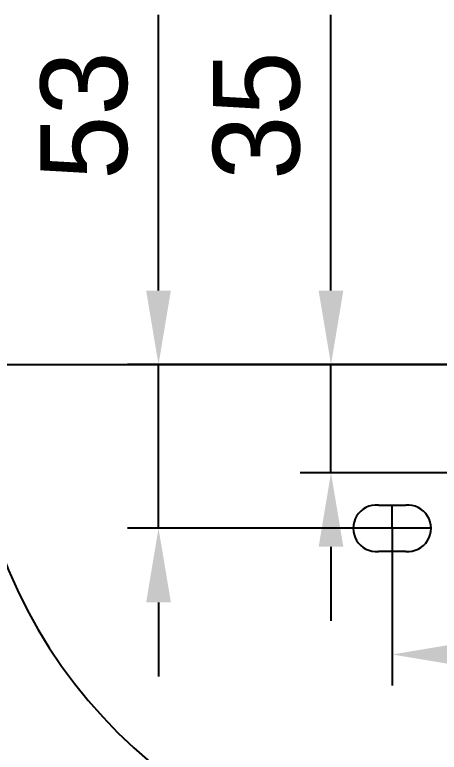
# Model space of a CAD drawing. Header units: millimetres. Extents: x 9101 to 11526, y -274 to 3156.
# Drawn here: x 9703.1 to 9840.4, y 1191.5 to 1430.4 of the extents above; entities that cross this region are included whole.
import ezdxf
from ezdxf.lldxf.tags import DXFTag

# ---------------------------------------------------------------- set-up
doc = ezdxf.new("R2010")
doc.units = ezdxf.units.MM
doc.header["$LTSCALE"] = 0.2
doc.layers.add('2', color=2, linetype='HIDDEN')
doc.styles.add('h', font='', dxfattribs={"height": 28})
doc.styles.get('h').set_extended_font_data('Haansoft Batang')
tags = doc.linetypes.add('HIDDEN', pattern=[9.524999999999999, 6.35, -3.175]).pattern_tags.tags
tags[6:7] = [DXFTag(74, 4), DXFTag(75, 0), DXFTag(340, '0'), DXFTag(46, 1.0), DXFTag(50, 0.0), DXFTag(44, 0.0), DXFTag(45, 0.0)]
tags[4:5] = [DXFTag(74, 4), DXFTag(75, 0), DXFTag(340, '0'), DXFTag(46, 1.0), DXFTag(50, 0.0), DXFTag(44, 0.0), DXFTag(45, 0.0)]
doc.dimstyles.new('AM_ISO$0', dxfattribs={"dimtxt": 28, "dimasz": 24, "dimexe": 10, "dimexo": 0, "dimgap": 10, "dimtad": 1, "dimdec": 0, "dimdsep": 46, "dimtxsty": 'h', "dimcen": -5, "dimclrd": 256, "dimclre": 256, "dimclrt": 256, "dimadec": 0, "dimazin": 2, "dimtp": 0.1, "dimtm": 0.1, "dimtfac": 0.71, "dimtdec": 0, "dimtmove": 0, "dimatfit": 3, "dimfxl": 0, "dimlwd": -1, "dimlwe": -1, "dimarcsym": 0})

# ---------------------------------------------------------------- blocks, each defined once
blk = doc.blocks.new('*D22')
at = {"linetype": 'ByBlock'}
for p, q in [((9644.988459627506, 1317.053159417313), (9579.962236583086, 1317.053159417313)), ((9589.962236583086, 956.0252757877145), (9589.962236583086, 1293.053159417313)), ((9782.464704533353, 932.0252757877145), (9579.962236583086, 932.0252757877145))]:
    blk.add_line(p, q, dxfattribs=at)
for points in [[(9585.962236583086, 1293.053159417313), (9593.962236583086, 1293.053159417313), (9589.962236583086, 1317.053159417313)], [(9585.962236583086, 956.0252757877145), (9593.962236583086, 956.0252757877145), (9589.962236583086, 932.0252757877145)]]:
    blk.add_solid(points)
at = {"layer": 'Defpoints', "color": 0}
for p in [(9589.962236583086, 1317.053159417313), (9644.988459627506, 1317.053159417313, -2.081106985765948e-06), (9782.464704533353, 932.0252757877145)]:
    blk.add_point(p, dxfattribs=at)
at = {"insert": (9565.962236583084, 1124.539217602511), "char_height": 28, "attachment_point": 5, "rotation": 90, "style": 'h'}
blk.add_mtext('385', dxfattribs=at)
blk = doc.blocks.new('*D15')
for p, q in [((9805.392671641157, 1341.025275787714), (9805.392671641157, 1430.358609121048)), ((9932.41544752734, 1317.025275787714), (9795.392671641157, 1317.025275787714)), ((9805.392671641157, 1282.025275787714), (9805.392671641157, 1317.025275787714)), ((9932.41544752734, 1282.025275787714), (9795.392671641157, 1282.025275787714)), ((9805.392671641157, 1258.025275787714), (9805.392671641157, 1234.025275787714))]:
    blk.add_line(p, q)
for points in [[(9801.392671641157, 1341.025275787714), (9809.392671641157, 1341.025275787714), (9805.392671641157, 1317.025275787714)], [(9801.392671641157, 1258.025275787714), (9809.392671641157, 1258.025275787714), (9805.392671641157, 1282.025275787714)]]:
    blk.add_solid(points)
at = {"layer": 'Defpoints', "color": 0}
for p in [(9805.392671641157, 1317.025275787714), (9932.41544752734, 1317.025275787714, -2.081106968015306e-06), (9932.41544752734, 1282.025275787714)]:
    blk.add_point(p, dxfattribs=at)
at = {"insert": (9781.392671641155, 1397.691942454378), "char_height": 28, "attachment_point": 5, "rotation": 90, "style": 'h'}
blk.add_mtext('35', dxfattribs=at)
blk = doc.blocks.new('*D23')
at = {"linetype": 'ByBlock'}
for p, q in [((9825.170969530953, 1264.025275787714), (9825.170969530953, 1213.159089495811)), ((10039.65992552435, 1264.025275787889), (10039.65992552435, 1213.159089495811)), ((9849.170969530953, 1223.159089495811), (10015.65992552435, 1223.159089495811))]:
    blk.add_line(p, q, dxfattribs=at)
for points in [[(9849.170969530953, 1227.159089495811), (9849.170969530953, 1219.159089495811), (9825.170969530953, 1223.159089495811)], [(10015.65992552435, 1227.159089495811), (10015.65992552435, 1219.159089495811), (10039.65992552435, 1223.159089495811)]]:
    blk.add_solid(points)
at = {"layer": 'Defpoints', "color": 0}
for p in [(9825.170969530953, 1264.025275787714), (10039.65992552435, 1264.025275787889), (10039.65992552435, 1223.159089495811)]:
    blk.add_point(p, dxfattribs=at)
at = {"insert": (9932.41544752765, 1247.159089495811), "char_height": 28, "attachment_point": 5, "style": 'h'}
blk.add_mtext('214', dxfattribs=at)
blk = doc.blocks.new('*D24')
at = {"linetype": 'ByBlock'}
for p, q in [((9749.584004882874, 1341.025275787744), (9749.584004882874, 1430.358609121077)), ((9830.246367657559, 1317.025275787744), (9739.584004882874, 1317.025275787744)), ((9749.584004882874, 1264.025275787714), (9749.584004882874, 1317.025275787744)), ((9830.246367657559, 1264.025275787714), (9739.584004882874, 1264.025275787714)), ((9749.584004882874, 1240.025275787714), (9749.584004882874, 1216.025275787714))]:
    blk.add_line(p, q, dxfattribs=at)
for points in [[(9745.584004882874, 1341.025275787744), (9753.584004882874, 1341.025275787744), (9749.584004882874, 1317.025275787744)], [(9745.584004882874, 1240.025275787714), (9753.584004882874, 1240.025275787714), (9749.584004882874, 1264.025275787714)]]:
    blk.add_solid(points)
at = {"layer": 'Defpoints', "color": 0}
for p in [(9749.584004882874, 1317.025275787744), (9830.246367657559, 1317.025275787744), (9830.246367657559, 1264.025275787714)]:
    blk.add_point(p, dxfattribs=at)
at = {"insert": (9725.584004882872, 1397.691942454407), "char_height": 28, "attachment_point": 5, "rotation": 90, "style": 'h'}
blk.add_mtext('53', dxfattribs=at)

msp = doc.modelspace()

# ---------------------------------------------------------------- linework, layer by layer
for p, q in [((9646.85252265012, 1317.025275787714, -2.081106957626524e-06), (10184.31908780301, 1317.025275787714, -2.081106977179563e-06)), ((9825.170969530953, 1264.025275787714), (9825.170969530953, 1271.525275787707, 0.5965681097988073)), ((9837.775518586552, 1264.025275787714), (9812.56642047534, 1264.025275787714)), ((9825.170969530953, 1264.025275787714), (9825.170969530953, 1256.525275787707, 0.596568109798787))]:
    msp.add_line(p, q)
at = {"layer": '2', "color": 0, "linetype": 'HIDDEN'}
for p, q in [((9820.757472991949, 1271.525275787714, 0.596568109798787), (9829.584466069957, 1271.525275787707, 0.596568109798787)), ((9829.584466069957, 1256.525275787714, 0.596568109798787), (9820.757472991949, 1256.525275787707, 0.596568109798787))]:
    msp.add_line(p, q, dxfattribs=at)
at = {"layer": '2', "color": 0}
msp.add_arc((9850.90978775796, 1312.831710519172, 4.836626123440349), 162.2835010689256, 179.3976472696623, 260.8801419026756, dxfattribs=at)
at = {"layer": '2', "color": 0, "linetype": 'HIDDEN'}
for centre, start, end in [((9820.095571404343, 1264.025275787714), 84.95651131153775, 275.0434886884622), ((9830.246367657555, 1264.025275787714), 264.9565113115377, 95.04348868846223)]:
    msp.add_arc(centre, 7.529150928998861, start, end, dxfattribs=at)

# ---------------------------------------------------------------- dimensions: what is measured, and where the dimension line sits
for base, p1, p2, picture, middle in [((9749.584004882874, 1317.025275787744), (9830.246367657555, 1264.025275787714), (9830.246367657555, 1317.025275787743), '*D24', (9725.584004882872, 1397.691942454407)), ((9805.392671641157, 1317.025275787714), (9932.415447527337, 1282.025275787714), (9932.415447527337, 1317.025275787714, -2.081106968015306e-06), '*D15', (9781.392671641155, 1397.691942454378)), ((9589.962236583086, 1317.053159417313), (9782.46470453335, 932.025275787714), (9644.988459627502, 1317.053159417312, -2.081106985765948e-06), '*D22', (9565.962236583084, 1124.539217602511))]:
    dim = msp.add_linear_dim(base=base, p1=p1, p2=p2, angle=90, dimstyle='AM_ISO$0')
    dim.commit()
    dim.dimension.update_dxf_attribs({"geometry": picture, "text_midpoint": middle})
dim = msp.add_linear_dim(base=(10039.65992552435, 1223.159089495811), p1=(9825.170969530953, 1264.025275787714), p2=(10039.65992552435, 1264.025275787889), dimstyle='AM_ISO$0')
dim.commit()
dim.dimension.update_dxf_attribs({"geometry": '*D23', "text_midpoint": (9932.41544752765, 1247.159089495811)})

doc.saveas('drawing.dxf')
